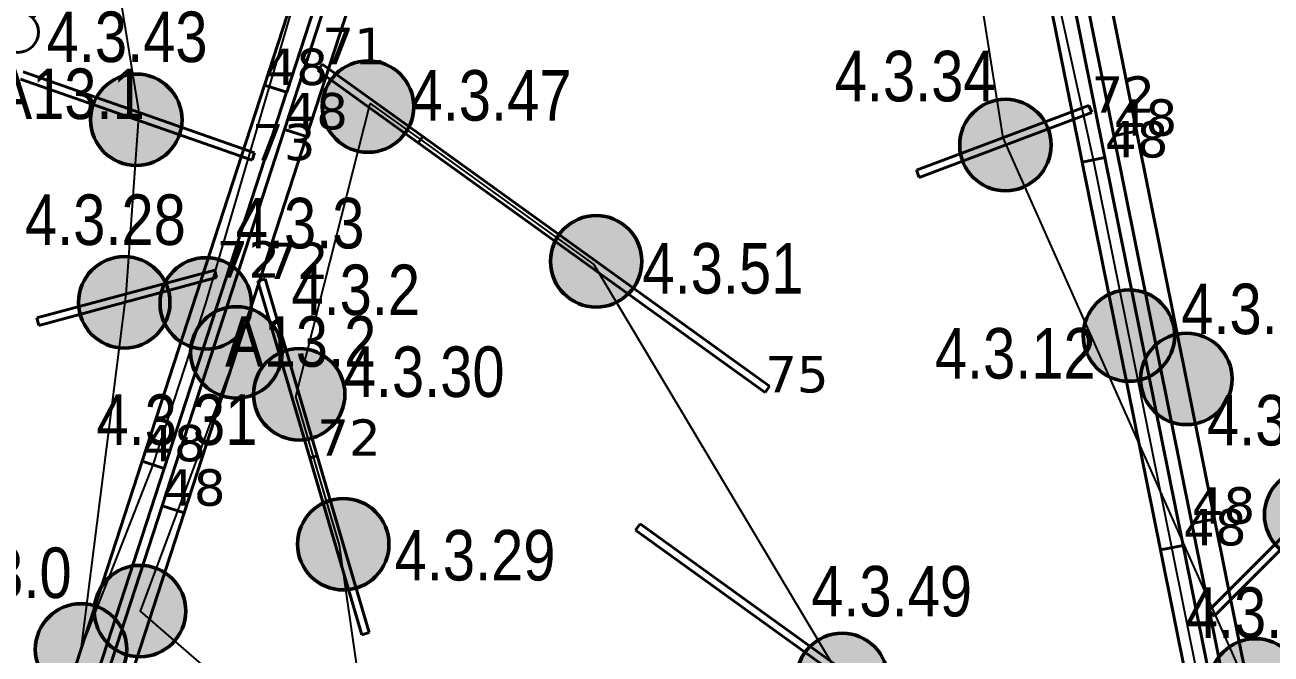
# Model space of a CAD drawing. Header units: millimetres. Extents: x -243740 to 150609, y -473655 to -165121.
# Drawn here: x -112734 to -106566, y -396236 to -393123 of the extents above; entities that cross this region are included whole.
import ezdxf
from ezdxf import colors
from ezdxf.entities.mleader import LeaderData, LeaderLine
from ezdxf.enums import TextEntityAlignment as Align
from ezdxf.math import Vec2, Vec3

# ---------------------------------------------------------------- set-up
doc = ezdxf.new("R2010")
doc.units = ezdxf.units.MM
doc.layers.add('_Гр.ЩД-1А.5.9.I2.7', color=6, linetype='Continuous')
doc.layers.add('_Гр.ЩД-1А.5.9.I2.8', color=6, linetype='Continuous')
for name, color, linetype, lineweight in [('_освещение_dali', 3, 'Continuous', 50), ('DLX_FL2_LUM 1', 5, 'Continuous', 40), ('DLX_FL2_LUM 18', 5, 'Continuous', 40), ('DLX_FL2_LUM 23', 5, 'Continuous', 40), ('DLX_FL2_LUM 24', 5, 'Continuous', 40), ('DLX_FL2_LUM 26', 5, 'Continuous', 40), ('DLX_FL2_LUM 27', 5, 'Continuous', 40), ('Освещение', 5, 'Continuous', 30), ('ЭТО быт', 5, 'Continuous', 40)]:
    doc.layers.add(name, color=color, linetype=linetype, lineweight=lineweight)
doc.styles.add('Arial Narrow_6', font='ARIALN.TTF', dxfattribs={"height": 193.245432})
doc.styles.add('ISOCPEUR', font='isocpeur.ttf')
doc.styles.get("Standard").update_dxf_attribs({"font": 'ARIALN.TTF'})
doc.styles.add('TableTextStyle', font='')
doc.styles.get('TableTextStyle').set_extended_font_data('VERDANA.TTF')
doc.linetypes.add('Truba', pattern='A,3e-05,[4,MSH_7,S=1,R=0,X=0,Y=0],-3.022072', length=3.022102)

# ---------------------------------------------------------------- blocks, each defined once
blk = doc.blocks.new('Vkl-02')
for p, q in [((0.5, 0.866), (2.5, 4.33)), ((2.5, 4.33), (3.366, 3.83))]:
    blk.add_line(p, q)
blk.add_circle((0, 0), 1)
blk = doc.blocks.new('A$Caabd1818')
at = {"layer": 'DLX_FL2_LUM 1'}
for points in [[(-112290.9, 3680.1, 0), (-111437, 4000.4, 0)], [(-111437, 4000.4, 0), (-112290.9, 3680.1, 0)], [(-111437, 4000.4, 0), (-112290.9, 3680.1, 0)], [(-112290.9, 3680.1, 0), (-111437, 4000.4, 0)], [(-111423.7, 3964.9, 0), (-112277.6, 3644.6, 0)], [(-112277.6, 3644.6, 0), (-111423.7, 3964.9, 0)], [(-112277.6, 3644.6, 0), (-111423.7, 3964.9, 0)], [(-111423.7, 3964.9, 0), (-112277.6, 3644.6, 0)], [(-111437, 4000.4, 0), (-111437, 4000.4, 0)], [(-111437, 4000.4, 0), (-111423.7, 3964.9, 0)], [(-111423.7, 3964.9, 0), (-111437, 4000.4, 0)], [(-111437, 4000.4, 0), (-111437, 4000.4, 0)], [(-111423.7, 3964.9, 0), (-111437, 4000.4, 0)], [(-111437, 4000.4, 0), (-111423.7, 3964.9, 0)], [(-111423.7, 3964.9, 0), (-111423.7, 3964.9, 0)], [(-111423.7, 3964.9, 0), (-111423.7, 3964.9, 0)], [(-112290.9, 3680.1, 0), (-112290.9, 3680.1, 0)], [(-112277.6, 3644.6, 0), (-112290.9, 3680.1, 0)], [(-112290.9, 3680.1, 0), (-112290.9, 3680.1, 0)], [(-112290.9, 3680.1, 0), (-112277.6, 3644.6, 0)], [(-112290.9, 3680.1, 0), (-112277.6, 3644.6, 0)], [(-112277.6, 3644.6, 0), (-112290.9, 3680.1, 0)], [(-112277.6, 3644.6, 0), (-112277.6, 3644.6, 0)], [(-112277.6, 3644.6, 0), (-112277.6, 3644.6, 0)], [(-116645.5, 2949.1, 0), (-115764.7, 3185.7, 0)], [(-115764.7, 3185.7, 0), (-116645.5, 2949.1, 0)], [(-115764.7, 3185.7, 0), (-116645.5, 2949.1, 0)], [(-116645.5, 2949.1, 0), (-115764.7, 3185.7, 0)], [(-115754.9, 3149, 0), (-116635.6, 2912.4, 0)], [(-116635.6, 2912.4, 0), (-115754.9, 3149, 0)], [(-116635.6, 2912.4, 0), (-115754.9, 3149, 0)], [(-115754.9, 3149, 0), (-116635.6, 2912.4, 0)], [(-115764.7, 3185.7, 0), (-115764.7, 3185.7, 0)], [(-115764.7, 3185.7, 0), (-115754.9, 3149, 0)], [(-115754.9, 3149, 0), (-115764.7, 3185.7, 0)], [(-115764.7, 3185.7, 0), (-115764.7, 3185.7, 0)], [(-115754.9, 3149, 0), (-115764.7, 3185.7, 0)], [(-115764.7, 3185.7, 0), (-115754.9, 3149, 0)], [(-115754.9, 3149, 0), (-115754.9, 3149, 0)], [(-115754.9, 3149, 0), (-115754.9, 3149, 0)], [(-115550.6, 3131.3, 0), (-115514.1, 3142.1, 0)], [(-115514.1, 3142.1, 0), (-115550.6, 3131.3, 0)], [(-115514.1, 3142.1, 0), (-115550.6, 3131.3, 0)], [(-115550.6, 3131.3, 0), (-115514.1, 3142.1, 0)], [(-115293.4, 2256.4, 0), (-115550.6, 3131.3, 0)], [(-115550.6, 3131.3, 0), (-115550.6, 3131.3, 0)], [(-115550.6, 3131.3, 0), (-115293.4, 2256.4, 0)], [(-115550.6, 3131.3, 0), (-115550.6, 3131.3, 0)], [(-115550.6, 3131.3, 0), (-115293.4, 2256.4, 0)], [(-115293.4, 2256.4, 0), (-115550.6, 3131.3, 0)], [(-115514.1, 3142.1, 0), (-115514.1, 3142.1, 0)], [(-115514.1, 3142.1, 0), (-115256.9, 2267.1, 0)], [(-115256.9, 2267.1, 0), (-115514.1, 3142.1, 0)], [(-115514.1, 3142.1, 0), (-115514.1, 3142.1, 0)], [(-115256.9, 2267.1, 0), (-115514.1, 3142.1, 0)], [(-115514.1, 3142.1, 0), (-115256.9, 2267.1, 0)], [(-116645.5, 2949.1, 0), (-116645.5, 2949.1, 0)], [(-116635.6, 2912.4, 0), (-116645.5, 2949.1, 0)], [(-116645.5, 2949.1, 0), (-116645.5, 2949.1, 0)], [(-116645.5, 2949.1, 0), (-116635.6, 2912.4, 0)], [(-116645.5, 2949.1, 0), (-116635.6, 2912.4, 0)], [(-116635.6, 2912.4, 0), (-116645.5, 2949.1, 0)], [(-116635.6, 2912.4, 0), (-116635.6, 2912.4, 0)], [(-116635.6, 2912.4, 0), (-116635.6, 2912.4, 0)], [(-115256.9, 2267.1, 0), (-115293.4, 2256.4, 0)], [(-115293.4, 2256.4, 0), (-115256.9, 2267.1, 0)], [(-115293.4, 2256.4, 0), (-115256.9, 2267.1, 0)], [(-115256.9, 2267.1, 0), (-115293.4, 2256.4, 0)], [(-115293.4, 2256.4, 0), (-115293.4, 2256.4, 0)], [(-115293.4, 2256.4, 0), (-115293.4, 2256.4, 0)], [(-115293.3, 2256.2, 0), (-115256.9, 2266.9, 0)], [(-115256.9, 2266.9, 0), (-115293.3, 2256.2, 0)], [(-115256.9, 2266.9, 0), (-115293.3, 2256.2, 0)], [(-115293.3, 2256.2, 0), (-115256.9, 2266.9, 0)], [(-115036.1, 1381.3, 0), (-115293.3, 2256.2, 0)], [(-115293.3, 2256.2, 0), (-115293.3, 2256.2, 0)], [(-115293.3, 2256.2, 0), (-115036.1, 1381.3, 0)], [(-115293.3, 2256.2, 0), (-115293.3, 2256.2, 0)], [(-115293.3, 2256.2, 0), (-115036.1, 1381.3, 0)], [(-115036.1, 1381.3, 0), (-115293.3, 2256.2, 0)], [(-115256.9, 2267.1, 0), (-115256.9, 2267.1, 0)], [(-115256.9, 2267.1, 0), (-115256.9, 2267.1, 0)], [(-115256.9, 2266.9, 0), (-115256.9, 2266.9, 0)], [(-115256.9, 2266.9, 0), (-114999.7, 1392, 0)], [(-114999.7, 1392, 0), (-115256.9, 2266.9, 0)], [(-115256.9, 2266.9, 0), (-115256.9, 2266.9, 0)], [(-114999.7, 1392, 0), (-115256.9, 2266.9, 0)], [(-115256.9, 2266.9, 0), (-114999.7, 1392, 0)], [(-114999.7, 1392, 0), (-115036.1, 1381.3, 0)], [(-115036.1, 1381.3, 0), (-114999.7, 1392, 0)], [(-115036.1, 1381.3, 0), (-114999.7, 1392, 0)], [(-114999.7, 1392, 0), (-115036.1, 1381.3, 0)], [(-115036.1, 1381.3, 0), (-115036.1, 1381.3, 0)], [(-115036.1, 1381.3, 0), (-115036.1, 1381.3, 0)], [(-114999.7, 1392, 0), (-114999.7, 1392, 0)], [(-114999.7, 1392, 0), (-114999.7, 1392, 0)]]:
    blk.add_polyline3d(points, dxfattribs=at)
at = {"layer": 'DLX_FL2_LUM 18'}
for points in [[(-114911.9, 5963.7, 0), (-115517.7, 4101.7, 0)], [(-115517.7, 4101.7, 0), (-114911.9, 5963.7, 0)], [(-114911.9, 5963.7, 0), (-115517.7, 4101.7, 0)], [(-115517.7, 4101.7, 0), (-114911.9, 5963.7, 0)], [(-115408.3, 4066.2, 0), (-114802.6, 5928.1, 0)], [(-114802.6, 5928.1, 0), (-115408.3, 4066.2, 0)], [(-114802.6, 5928.1, 0), (-115408.3, 4066.2, 0)], [(-115408.3, 4066.2, 0), (-114802.6, 5928.1, 0)], [(-115419.2, 3882, 0), (-114813.5, 5743.9, 0)], [(-114813.5, 5743.9, 0), (-115419.2, 3882, 0)], [(-114813.5, 5743.9, 0), (-115419.2, 3882, 0)], [(-115419.2, 3882, 0), (-114813.5, 5743.9, 0)], [(-111700.5, 5770.2, 0), (-111314.3, 3850.7, 0)], [(-111314.3, 3850.7, 0), (-111700.5, 5770.2, 0)], [(-111314.3, 3850.7, 0), (-111700.5, 5770.2, 0)], [(-111700.5, 5770.2, 0), (-111314.3, 3850.7, 0)], [(-111201.5, 3873.4, 0), (-111587.7, 5792.9, 0)], [(-111587.7, 5792.9, 0), (-111201.5, 3873.4, 0)], [(-111201.5, 3873.4, 0), (-111587.7, 5792.9, 0)], [(-111587.7, 5792.9, 0), (-111201.5, 3873.4, 0)], [(-114704.1, 5708.3, 0), (-115309.9, 3846.4, 0)], [(-115309.9, 3846.4, 0), (-114704.1, 5708.3, 0)], [(-114704.1, 5708.3, 0), (-115309.9, 3846.4, 0)], [(-115309.9, 3846.4, 0), (-114704.1, 5708.3, 0)], [(-111470.7, 3720.3, 0), (-111857.6, 5639.7, 0)], [(-111857.6, 5639.7, 0), (-111470.7, 3720.3, 0)], [(-111470.7, 3720.3, 0), (-111857.6, 5639.7, 0)], [(-111857.6, 5639.7, 0), (-111470.7, 3720.3, 0)], [(-111744.9, 5662.5, 0), (-111357.9, 3743.1, 0)], [(-111357.9, 3743.1, 0), (-111744.9, 5662.5, 0)], [(-111357.9, 3743.1, 0), (-111744.9, 5662.5, 0)], [(-111744.9, 5662.5, 0), (-111357.9, 3743.1, 0)], [(-115517.7, 4101.7, 0), (-116123.5, 2239.8, 0)], [(-116123.5, 2239.8, 0), (-115517.7, 4101.7, 0)], [(-115517.7, 4101.7, 0), (-116123.5, 2239.8, 0)], [(-116123.5, 2239.8, 0), (-115517.7, 4101.7, 0)], [(-115408.4, 4066.2, 0), (-115517.7, 4101.7, 0)], [(-115517.7, 4101.7, 0), (-115408.4, 4066.2, 0)], [(-115517.7, 4101.7, 0), (-115517.7, 4101.7, 0)], [(-115517.7, 4101.7, 0), (-115408.4, 4066.2, 0)], [(-115408.4, 4066.2, 0), (-115517.7, 4101.7, 0)], [(-115517.7, 4101.7, 0), (-115517.7, 4101.7, 0)], [(-115517.7, 4101.7, 0), (-115408.3, 4066.2, 0)], [(-115517.7, 4101.7, 0), (-115517.7, 4101.7, 0)], [(-115517.7, 4101.7, 0), (-115408.3, 4066.2, 0)], [(-115408.3, 4066.2, 0), (-115517.7, 4101.7, 0)], [(-115408.3, 4066.2, 0), (-115517.7, 4101.7, 0)], [(-115517.7, 4101.7, 0), (-115517.7, 4101.7, 0)], [(-116014.1, 2204.2, 0), (-115408.4, 4066.2, 0)], [(-115408.4, 4066.2, 0), (-116014.1, 2204.2, 0)], [(-115408.4, 4066.2, 0), (-116014.1, 2204.2, 0)], [(-116014.1, 2204.2, 0), (-115408.4, 4066.2, 0)], [(-115408.4, 4066.2, 0), (-115408.4, 4066.2, 0)], [(-115408.4, 4066.2, 0), (-115408.4, 4066.2, 0)], [(-115408.3, 4066.2, 0), (-115408.3, 4066.2, 0)], [(-115408.3, 4066.2, 0), (-115408.3, 4066.2, 0)], [(-116025, 2020, 0), (-115419.2, 3882, 0)], [(-115419.2, 3882, 0), (-116025, 2020, 0)], [(-115419.2, 3882, 0), (-116025, 2020, 0)], [(-116025, 2020, 0), (-115419.2, 3882, 0)], [(-115309.9, 3846.4, 0), (-115915.6, 1984.4, 0)], [(-115915.6, 1984.4, 0), (-115309.9, 3846.4, 0)], [(-115309.9, 3846.4, 0), (-115915.6, 1984.4, 0)], [(-115915.6, 1984.4, 0), (-115309.9, 3846.4, 0)], [(-115419.2, 3882, 0), (-115309.9, 3846.4, 0)], [(-115309.9, 3846.4, 0), (-115419.2, 3882, 0)], [(-115309.9, 3846.4, 0), (-115419.2, 3882, 0)], [(-115419.2, 3882, 0), (-115419.2, 3882, 0)], [(-115419.2, 3882, 0), (-115309.9, 3846.4, 0)], [(-115419.2, 3882, 0), (-115419.2, 3882, 0)], [(-115309.9, 3846.4, 0), (-115419.2, 3882, 0)], [(-115309.9, 3846.4, 0), (-115419.2, 3882, 0)], [(-115419.2, 3882, 0), (-115419.2, 3882, 0)], [(-115419.2, 3882, 0), (-115309.9, 3846.4, 0)], [(-115419.2, 3882, 0), (-115309.9, 3846.4, 0)], [(-115419.2, 3882, 0), (-115419.2, 3882, 0)], [(-115309.9, 3846.4, 0), (-115309.9, 3846.4, 0)], [(-115309.9, 3846.4, 0), (-115309.9, 3846.4, 0)], [(-115309.9, 3846.4, 0), (-115309.9, 3846.4, 0)], [(-115309.9, 3846.4, 0), (-115309.9, 3846.4, 0)], [(-111314.3, 3850.7, 0), (-111201.5, 3873.4, 0)], [(-111201.5, 3873.4, 0), (-111314.3, 3850.7, 0)], [(-111201.5, 3873.4, 0), (-111314.3, 3850.7, 0)], [(-111314.3, 3850.7, 0), (-111201.5, 3873.4, 0)], [(-111201.5, 3873.3, 0), (-111314.3, 3850.7, 0)], [(-111201.5, 3873.3, 0), (-111314.3, 3850.7, 0)], [(-111314.3, 3850.7, 0), (-111201.5, 3873.3, 0)], [(-111314.3, 3850.7, 0), (-111201.5, 3873.3, 0)], [(-111314.3, 3850.7, 0), (-111314.3, 3850.7, 0)], [(-111314.3, 3850.7, 0), (-111314.3, 3850.7, 0)], [(-111314.3, 3850.7, 0), (-110928.1, 1931.1, 0)], [(-111314.3, 3850.7, 0), (-111314.3, 3850.7, 0)], [(-110928.1, 1931.1, 0), (-111314.3, 3850.7, 0)], [(-110928.1, 1931.1, 0), (-111314.3, 3850.7, 0)], [(-111314.3, 3850.7, 0), (-111314.3, 3850.7, 0)], [(-111314.3, 3850.7, 0), (-110928.1, 1931.1, 0)], [(-111201.5, 3873.4, 0), (-111201.5, 3873.4, 0)], [(-111201.5, 3873.4, 0), (-111201.5, 3873.4, 0)], [(-110815.3, 1953.8, 0), (-111201.5, 3873.3, 0)], [(-111201.5, 3873.3, 0), (-111201.5, 3873.3, 0)], [(-111201.5, 3873.3, 0), (-110815.3, 1953.8, 0)], [(-110815.3, 1953.8, 0), (-111201.5, 3873.3, 0)], [(-111201.5, 3873.3, 0), (-111201.5, 3873.3, 0)], [(-111201.5, 3873.3, 0), (-110815.3, 1953.8, 0)], [(-111357.9, 3743.1, 0), (-111470.7, 3720.3, 0)], [(-111470.7, 3720.3, 0), (-111357.9, 3743.1, 0)], [(-111470.7, 3720.3, 0), (-111357.9, 3743.1, 0)], [(-111357.9, 3743.1, 0), (-111470.7, 3720.3, 0)], [(-111470.7, 3720.3, 0), (-111357.9, 3743, 0)], [(-111470.7, 3720.3, 0), (-111357.9, 3743, 0)], [(-111357.9, 3743, 0), (-111470.7, 3720.3, 0)], [(-111357.9, 3743, 0), (-111470.7, 3720.3, 0)], [(-111470.7, 3720.3, 0), (-111470.7, 3720.3, 0)], [(-111470.7, 3720.3, 0), (-111470.7, 3720.3, 0)], [(-111083.8, 1800.9, 0), (-111470.7, 3720.3, 0)], [(-111470.7, 3720.3, 0), (-111470.7, 3720.3, 0)], [(-111470.7, 3720.3, 0), (-111083.8, 1800.9, 0)], [(-111083.8, 1800.9, 0), (-111470.7, 3720.3, 0)], [(-111470.7, 3720.3, 0), (-111470.7, 3720.3, 0)], [(-111470.7, 3720.3, 0), (-111083.8, 1800.9, 0)], [(-111357.9, 3743.1, 0), (-111357.9, 3743.1, 0)], [(-111357.9, 3743.1, 0), (-111357.9, 3743.1, 0)], [(-111357.9, 3743, 0), (-110971, 1823.7, 0)], [(-111357.9, 3743, 0), (-111357.9, 3743, 0)], [(-110971, 1823.7, 0), (-111357.9, 3743, 0)], [(-110971, 1823.7, 0), (-111357.9, 3743, 0)], [(-111357.9, 3743, 0), (-111357.9, 3743, 0)], [(-111357.9, 3743, 0), (-110971, 1823.7, 0)], [(-116123.5, 2239.8, 0), (-116729.2, 377.9, 0)], [(-116729.2, 377.9, 0), (-116123.5, 2239.8, 0)], [(-116123.5, 2239.8, 0), (-116729.2, 377.9, 0)], [(-116729.2, 377.9, 0), (-116123.5, 2239.8, 0)], [(-116014.1, 2204.2, 0), (-116123.5, 2239.8, 0)], [(-116123.5, 2239.8, 0), (-116014.1, 2204.2, 0)], [(-116123.5, 2239.8, 0), (-116123.5, 2239.8, 0)], [(-116123.5, 2239.8, 0), (-116014.1, 2204.2, 0)], [(-116014.1, 2204.2, 0), (-116123.5, 2239.8, 0)], [(-116123.5, 2239.8, 0), (-116123.5, 2239.8, 0)], [(-116123.5, 2239.8, 0), (-116014.1, 2204.2, 0)], [(-116123.5, 2239.8, 0), (-116123.5, 2239.8, 0)], [(-116123.5, 2239.8, 0), (-116014.1, 2204.2, 0)], [(-116014.1, 2204.2, 0), (-116123.5, 2239.8, 0)], [(-116014.1, 2204.2, 0), (-116123.5, 2239.8, 0)], [(-116123.5, 2239.8, 0), (-116123.5, 2239.8, 0)], [(-116619.9, 342.3, 0), (-116014.1, 2204.2, 0)], [(-116014.1, 2204.2, 0), (-116619.9, 342.3, 0)], [(-116014.1, 2204.2, 0), (-116619.9, 342.3, 0)], [(-116619.9, 342.3, 0), (-116014.1, 2204.2, 0)], [(-116014.1, 2204.2, 0), (-116014.1, 2204.2, 0)], [(-116014.1, 2204.2, 0), (-116014.1, 2204.2, 0)], [(-116014.1, 2204.2, 0), (-116014.1, 2204.2, 0)], [(-116014.1, 2204.2, 0), (-116014.1, 2204.2, 0)], [(-116630.7, 158.1, 0), (-116025, 2020, 0)], [(-116025, 2020, 0), (-116630.7, 158.1, 0)], [(-116025, 2020, 0), (-116630.7, 158.1, 0)], [(-116630.7, 158.1, 0), (-116025, 2020, 0)], [(-115915.6, 1984.4, 0), (-116521.4, 122.5, 0)], [(-116521.4, 122.5, 0), (-115915.6, 1984.4, 0)], [(-115915.6, 1984.4, 0), (-116521.4, 122.5, 0)], [(-116521.4, 122.5, 0), (-115915.6, 1984.4, 0)], [(-116025, 2020, 0), (-115915.6, 1984.4, 0)], [(-115915.6, 1984.4, 0), (-116025, 2020, 0)], [(-115915.6, 1984.4, 0), (-116025, 2020, 0)], [(-116025, 2020, 0), (-116025, 2020, 0)], [(-116025, 2020, 0), (-115915.6, 1984.4, 0)], [(-116025, 2020, 0), (-116025, 2020, 0)], [(-115915.6, 1984.4, 0), (-116025, 2020, 0)], [(-115915.6, 1984.4, 0), (-116025, 2020, 0)], [(-116025, 2020, 0), (-116025, 2020, 0)], [(-116025, 2020, 0), (-115915.6, 1984.4, 0)], [(-116025, 2020, 0), (-115915.6, 1984.4, 0)], [(-116025, 2020, 0), (-116025, 2020, 0)], [(-115915.6, 1984.4, 0), (-115915.6, 1984.4, 0)], [(-115915.6, 1984.4, 0), (-115915.6, 1984.4, 0)], [(-115915.6, 1984.4, 0), (-115915.6, 1984.4, 0)], [(-115915.6, 1984.4, 0), (-115915.6, 1984.4, 0)], [(-110815.3, 1953.9, 0), (-110928.1, 1931.2, 0)], [(-110815.3, 1953.9, 0), (-110928.1, 1931.2, 0)], [(-110928.1, 1931.2, 0), (-110815.3, 1953.9, 0)], [(-110928.1, 1931.2, 0), (-110815.3, 1953.9, 0)], [(-110928.1, 1931.1, 0), (-110815.3, 1953.8, 0)], [(-110815.3, 1953.8, 0), (-110928.1, 1931.1, 0)], [(-110815.3, 1953.8, 0), (-110928.1, 1931.1, 0)], [(-110928.1, 1931.1, 0), (-110815.3, 1953.8, 0)], [(-110928.1, 1931.2, 0), (-110541.9, 11.7, 0)], [(-110928.1, 1931.2, 0), (-110928.1, 1931.2, 0)], [(-110541.9, 11.7, 0), (-110928.1, 1931.2, 0)], [(-110541.9, 11.7, 0), (-110928.1, 1931.2, 0)], [(-110928.1, 1931.2, 0), (-110928.1, 1931.2, 0)], [(-110928.1, 1931.2, 0), (-110541.9, 11.7, 0)], [(-110928.1, 1931.1, 0), (-110928.1, 1931.1, 0)], [(-110928.1, 1931.1, 0), (-110928.1, 1931.1, 0)], [(-110429.1, 34.4, 0), (-110815.3, 1953.9, 0)], [(-110815.3, 1953.9, 0), (-110815.3, 1953.9, 0)], [(-110815.3, 1953.9, 0), (-110429.1, 34.4, 0)], [(-110429.1, 34.4, 0), (-110815.3, 1953.9, 0)], [(-110815.3, 1953.9, 0), (-110815.3, 1953.9, 0)], [(-110815.3, 1953.9, 0), (-110429.1, 34.4, 0)], [(-110815.3, 1953.8, 0), (-110815.3, 1953.8, 0)], [(-110815.3, 1953.8, 0), (-110815.3, 1953.8, 0)], [(-110971, 1823.7, 0), (-111083.8, 1800.9, 0)], [(-111083.8, 1800.9, 0), (-110971, 1823.7, 0)], [(-111083.8, 1800.9, 0), (-110971, 1823.7, 0)], [(-110971, 1823.7, 0), (-111083.8, 1800.9, 0)], [(-111083.8, 1800.9, 0), (-110971, 1823.6, 0)], [(-111083.8, 1800.9, 0), (-110971, 1823.6, 0)], [(-110971, 1823.6, 0), (-111083.8, 1800.9, 0)], [(-110971, 1823.6, 0), (-111083.8, 1800.9, 0)], [(-111083.8, 1800.9, 0), (-111083.8, 1800.9, 0)], [(-111083.8, 1800.9, 0), (-111083.8, 1800.9, 0)], [(-110696.8, -118.5, 0), (-111083.8, 1800.9, 0)], [(-111083.8, 1800.9, 0), (-111083.8, 1800.9, 0)], [(-111083.8, 1800.9, 0), (-110696.8, -118.5, 0)], [(-110696.8, -118.5, 0), (-111083.8, 1800.9, 0)], [(-111083.8, 1800.9, 0), (-111083.8, 1800.9, 0)], [(-111083.8, 1800.9, 0), (-110696.8, -118.5, 0)], [(-110971, 1823.7, 0), (-110971, 1823.7, 0)], [(-110971, 1823.7, 0), (-110971, 1823.7, 0)], [(-110971, 1823.6, 0), (-110584.1, -95.8, 0)], [(-110971, 1823.6, 0), (-110971, 1823.6, 0)], [(-110584.1, -95.8, 0), (-110971, 1823.6, 0)], [(-110584.1, -95.8, 0), (-110971, 1823.6, 0)], [(-110971, 1823.6, 0), (-110971, 1823.6, 0)], [(-110971, 1823.6, 0), (-110584.1, -95.8, 0)]]:
    blk.add_polyline3d(points, dxfattribs=at)
at = {"layer": 'DLX_FL2_LUM 23'}
for points in [[(-113681.2, 1899.2, 0), (-113658.9, 1930.1, 0)], [(-113658.9, 1930.1, 0), (-113681.2, 1899.2, 0)], [(-113658.9, 1930.1, 0), (-113681.2, 1899.2, 0)], [(-113681.2, 1899.2, 0), (-113658.9, 1930.1, 0)], [(-113658.9, 1930.1, 0), (-111700.7, 518.5, 0)], [(-111700.7, 518.5, 0), (-113658.9, 1930.1, 0)], [(-113658.9, 1930.1, 0), (-113658.9, 1930.1, 0)], [(-113658.9, 1930.1, 0), (-113658.9, 1930.1, 0)], [(-111700.7, 518.5, 0), (-113658.9, 1930.1, 0)], [(-113658.9, 1930.1, 0), (-111700.7, 518.5, 0)], [(-111722.9, 487.7, 0), (-113681.2, 1899.2, 0)], [(-113681.2, 1899.2, 0), (-113681.2, 1899.2, 0)], [(-113681.2, 1899.2, 0), (-111722.9, 487.7, 0)], [(-113681.2, 1899.2, 0), (-113681.2, 1899.2, 0)], [(-113681.2, 1899.2, 0), (-111722.9, 487.7, 0)], [(-111722.9, 487.7, 0), (-113681.2, 1899.2, 0)]]:
    blk.add_polyline3d(points, dxfattribs=at)
at = {"layer": 'DLX_FL2_LUM 24'}
for points in [[(-114757.3, 3816.3, 0), (-114735.1, 3847.2, 0)], [(-114735.1, 3847.2, 0), (-114757.3, 3816.3, 0)], [(-114735.1, 3847.2, 0), (-114757.3, 3816.3, 0)], [(-114757.3, 3816.3, 0), (-114735.1, 3847.2, 0)], [(-114735.1, 3847.2, 0), (-113017.6, 2611.2, 0)], [(-113017.6, 2611.2, 0), (-114735.1, 3847.2, 0)], [(-114735.1, 3847.2, 0), (-114735.1, 3847.2, 0)], [(-114735.1, 3847.2, 0), (-114735.1, 3847.2, 0)], [(-113017.6, 2611.2, 0), (-114735.1, 3847.2, 0)], [(-114735.1, 3847.2, 0), (-113017.6, 2611.2, 0)], [(-113039.8, 2580.3, 0), (-114757.3, 3816.3, 0)], [(-114757.3, 3816.3, 0), (-114757.3, 3816.3, 0)], [(-114757.3, 3816.3, 0), (-113039.8, 2580.3, 0)], [(-114757.3, 3816.3, 0), (-114757.3, 3816.3, 0)], [(-114757.3, 3816.3, 0), (-113039.8, 2580.3, 0)], [(-113039.8, 2580.3, 0), (-114757.3, 3816.3, 0)], [(-113017.6, 2611.2, 0), (-113039.8, 2580.3, 0)], [(-113039.8, 2580.3, 0), (-113017.6, 2611.2, 0)], [(-113039.8, 2580.3, 0), (-113017.6, 2611.2, 0)], [(-113017.6, 2611.2, 0), (-113039.8, 2580.3, 0)], [(-113017.6, 2611.2, 0), (-113017.6, 2611.2, 0)], [(-113017.6, 2611.2, 0), (-113017.6, 2611.2, 0)], [(-113039.8, 2580.3, 0), (-113039.8, 2580.3, 0)], [(-113039.8, 2580.3, 0), (-113039.8, 2580.3, 0)]]:
    blk.add_polyline3d(points, dxfattribs=at)
at = {"layer": 'DLX_FL2_LUM 26'}
for points in [[(-116712.9, 4166.3, 0), (-115567, 3765.3, 0)], [(-115567, 3765.3, 0), (-116712.9, 4166.3, 0)], [(-115567, 3765.3, 0), (-116712.9, 4166.3, 0)], [(-116712.9, 4166.3, 0), (-115567, 3765.3, 0)], [(-115579.6, 3729.5, 0), (-116725.4, 4130.4, 0)], [(-116725.4, 4130.4, 0), (-115579.6, 3729.5, 0)], [(-116725.4, 4130.4, 0), (-115579.6, 3729.5, 0)], [(-115579.6, 3729.5, 0), (-116725.4, 4130.4, 0)], [(-115567, 3765.3, 0), (-115579.6, 3729.5, 0)], [(-115579.6, 3729.5, 0), (-115567, 3765.3, 0)], [(-115579.6, 3729.5, 0), (-115567, 3765.3, 0)], [(-115567, 3765.3, 0), (-115579.6, 3729.5, 0)], [(-115567, 3765.3, 0), (-115567, 3765.3, 0)], [(-115567, 3765.3, 0), (-115567, 3765.3, 0)], [(-115579.6, 3729.5, 0), (-115579.6, 3729.5, 0)], [(-115579.6, 3729.5, 0), (-115579.6, 3729.5, 0)], [(-110843.9, 1500.8, 0), (-109984.8, 2358.6, 0)], [(-109984.8, 2358.6, 0), (-110843.9, 1500.8, 0)], [(-109984.8, 2358.6, 0), (-110843.9, 1500.8, 0)], [(-110843.9, 1500.8, 0), (-109984.8, 2358.6, 0)], [(-109958, 2331.7, 0), (-110817.1, 1473.9, 0)], [(-110817.1, 1473.9, 0), (-109958, 2331.7, 0)], [(-110817.1, 1473.9, 0), (-109958, 2331.7, 0)], [(-109958, 2331.7, 0), (-110817.1, 1473.9, 0)], [(-110843.9, 1500.8, 0), (-110843.9, 1500.8, 0)], [(-110817.1, 1473.9, 0), (-110843.9, 1500.8, 0)], [(-110843.9, 1500.8, 0), (-110843.9, 1500.8, 0)], [(-110843.9, 1500.8, 0), (-110817.1, 1473.9, 0)], [(-110843.9, 1500.8, 0), (-110817.1, 1473.9, 0)], [(-110817.1, 1473.9, 0), (-110843.9, 1500.8, 0)], [(-110817.1, 1473.9, 0), (-110817.1, 1473.9, 0)], [(-110817.1, 1473.9, 0), (-110817.1, 1473.9, 0)]]:
    blk.add_polyline3d(points, dxfattribs=at)
at = {"layer": 'DLX_FL2_LUM 27'}
for points in [[(-115254, 4173.8, 0), (-115231.8, 4204.7, 0)], [(-115231.8, 4204.7, 0), (-115254, 4173.8, 0)], [(-115231.8, 4204.7, 0), (-115254, 4173.8, 0)], [(-115254, 4173.8, 0), (-115231.8, 4204.7, 0)], [(-115231.8, 4204.7, 0), (-115231.8, 4204.7, 0)], [(-115231.8, 4204.7, 0), (-114735.1, 3847.2, 0)], [(-114735.1, 3847.2, 0), (-115231.8, 4204.7, 0)], [(-115231.8, 4204.7, 0), (-115231.8, 4204.7, 0)], [(-114735.1, 3847.2, 0), (-115231.8, 4204.7, 0)], [(-115231.8, 4204.7, 0), (-114735.1, 3847.2, 0)], [(-114757.3, 3816.3, 0), (-115254, 4173.8, 0)], [(-115254, 4173.8, 0), (-115254, 4173.8, 0)], [(-115254, 4173.8, 0), (-114757.3, 3816.3, 0)], [(-115254, 4173.8, 0), (-115254, 4173.8, 0)], [(-115254, 4173.8, 0), (-114757.3, 3816.3, 0)], [(-114757.3, 3816.3, 0), (-115254, 4173.8, 0)], [(-114735.1, 3847.2, 0), (-114757.3, 3816.3, 0)], [(-114757.3, 3816.3, 0), (-114735.1, 3847.2, 0)], [(-114757.3, 3816.3, 0), (-114735.1, 3847.2, 0)], [(-114735.1, 3847.2, 0), (-114757.3, 3816.3, 0)], [(-114735.1, 3847.2, 0), (-114735.1, 3847.2, 0)], [(-114735.1, 3847.2, 0), (-114735.1, 3847.2, 0)], [(-114757.3, 3816.3, 0), (-114757.3, 3816.3, 0)], [(-114757.3, 3816.3, 0), (-114757.3, 3816.3, 0)]]:
    blk.add_polyline3d(points, dxfattribs=at)
at = {"layer": 'ЭТО быт', "xscale": -100, "yscale": 99.99999999999999, "zscale": 10, "rotation": 284.5846962841915}
blk.add_blockref('Vkl-02', (-116737, 4363.3), dxfattribs=at)
at = {"layer": 'Освещение', "lineweight": 40, "style": 'Arial Narrow_6'}
for s, p in [('А13.1', (-116859, 3933.3)), ('А13.2', (-115713.1, 2707.6))]:
    blk.add_text(s, height=250, dxfattribs=at).set_placement(p)
blk = doc.blocks.new('A$Cab2378fa')
at = {"lineweight": 25, "true_color": 0xfff5f5}
h = blk.add_hatch(color=7, dxfattribs=at)
h.dxf.hatch_style = 1
h.paths.add_polyline_path([(0, 0), (-141.6, -170.3, 0.174923), (3, -222.4, 0.197808), (162.3, -156.8)])
h.paths.add_polyline_path([(-163.2, 157.6), (0, 0), (147.8, 177.8, 0.175398), (3, 230.2, 0.209014)])
at = {"lineweight": 25}
h = blk.add_hatch(color=0, dxfattribs=at)
h.paths.add_polyline_path([(162.3, -156.8, 0.442338), (147.8, 177.8), (0, 0)])
h.paths.add_polyline_path([(-141.6, -170.3), (0, 0), (-163.2, 157.6, 0.430096)])
blk.add_circle((3, 3.9), 226.3)
blk = doc.blocks.new('_Dot')
at = {"color": 0, "linetype": 'ByBlock', "lineweight": -2}
blk.add_line((-0.5, 0), (-1, 0), dxfattribs=at)
at = {"color": 0, "linetype": 'ByBlock', "const_width": 0.5}
blk.add_lwpolyline([(-0.25, 0, 1), (0.25, 0, 1)], format="xyb", close=True, dxfattribs=at)

msp = doc.modelspace()

# ---------------------------------------------------------------- linework, layer by layer
at = {"layer": '_Гр.ЩД-1А.5.9.I2.7', "ltscale": 100}
for points in [[(-149951.6, -383982.7), (-111227.9, -383982.7), (-111204.5, -388169.5), (-111346.5, -389390.7), (-111346.5, -389390.7), (-111567.5, -390501.2), (-111267.7, -391408.2), (-112201.7, -391524.2), (-112364.5, -392353.9), (-112170.3, -393556), (-112235.4, -394454.4), (-112456.7, -396213), (-112099.1, -395299.8), (-111839.2, -394500.9), (-111284.8, -392611.1), (-110281.8, -389714), (-109676.1, -387852), (-109577.6, -388071.8), (-110183.4, -389933.8), (-111084.1, -392888.3), (-111687.7, -394743.5), (-112164.5, -396023.3), (-110981.9, -397050.4)], [(-109029.8, -388328.7), (-109656.4, -389144.9), (-109811.9, -390043.5), (-109967.6, -390942.2), (-109552, -392489.1), (-108613.3, -392236.9), (-108141.2, -392118.7), (-107894.3, -393681.5), (-106674.1, -396420.6), (-106982.3, -394888.9), (-107438.8, -392619.8), (-107758.9, -391028.6), (-108137.6, -389146.6), (-107599.2, -388096.1)], [(-106670.8, -397628.9), (-107057.6, -395709.5), (-107444.7, -393790.1), (-108100.4, -390827.9), (-108387.7, -389112.1), (-109029.8, -388328.7)], [(-110981.9, -397050.4), (-111176.7, -395697.7), (-111305.3, -395260.2), (-111392.8, -394962.3), (-111024.9, -393511.3), (-110776.6, -393690.1), (-109917.8, -394308.1), (-108721.2, -396312.9)]]:
    msp.add_lwpolyline(points, dxfattribs=at)

# ---------------------------------------------------------------- block references
at = {"layer": '_освещение_dali', "color": 5, "ltscale": 100}
for p in [(-111039, -393530.6), (-112185.8, -393595.8), (-107883.9, -393721), (-109909.6, -394296.5), (-112245.5, -394499.5), (-111842.2, -394504.8), (-107272.3, -394663.7), (-111690.6, -394747.4), (-106988.2, -394878.2), (-111379.6, -394954.5), (-106375.7, -395550.9), (-111161.5, -395696.2), (-112167.5, -396027.2), (-112459.6, -396216.9), (-108692.2, -396363.3), (-106646, -396390.2)]:
    msp.add_blockref('A$Cab2378fa', p, dxfattribs=at)
at = {"layer": 'Defpoints', "linetype": 'Truba', "ltscale": 100}
msp.add_blockref('A$Caabd1818', (3969.7, -397521.8), dxfattribs=at)

# ---------------------------------------------------------------- texts
at = {"layer": '_Гр.ЩД-1А.5.9.I2.7', "ltscale": 100}
for s, p in [('4.3.43', (-112228.5, -393381.6)), ('4.3.34', (-108327.9, -393575.9)), ('4.3.47', (-110427.4, -393671.4)), ('4.3.28', (-112335.9, -394286.6)), ('4.3.3', (-111372.1, -394303.6)), ('4.3.51', (-109279.4, -394527.3)), ('4.3.2', (-111096.7, -394633.6)), ('4.3.13', (-106612.5, -394728)), ('4.3.12', (-107832.2, -394947.9)), ('4.3.30', (-110758.2, -395038.9)), ('4.3.31', (-111981.9, -395276.1)), ('4.3.41', (-106485.1, -395278.8)), ('4.3.29', (-110506.3, -395946.9)), ('4.3.0', (-112821.4, -396033.9)), ('4.3.49', (-108444.3, -396124.9)), ('4.3.15', (-106590.2, -396231.1))]:
    msp.add_text(s, height=250, dxfattribs=at).set_placement(p, align=Align.BOTTOM_CENTER)
at = {"layer": '_освещение_dali', "color": 133, "true_color": 0x5bd6ca, "style": 'TableTextStyle'}
for s, p in [('71', (-111262.2, -393317)), ('48', (-111548, -393420)), ('72', (-107454, -393556.9)), ('48', (-111449.5, -393639.8)), ('48', (-107344.6, -393671)), ('73', (-111609.9, -393792.2)), ('48', (-107388.3, -393778.7)), ('72', (-111785.2, -394372.7)), ('72', (-111544.5, -394379.7)), ('75', (-109070.2, -394941.4)), ('72', (-111287.2, -395254.8)), ('48', (-112153.8, -395281.9)), ('48', (-112055.3, -395501.8)), ('48', (-106958.4, -395590.6)), ('48', (-107001.3, -395698.1))]:
    msp.add_text(s, height=180, dxfattribs=at).set_placement(p)

# ---------------------------------------------------------------- leaders
at = {"layer": '_Гр.ЩД-1А.5.9.I2.8', "ltscale": 100}
ml = msp.add_multileader_mtext('Standard', dxfattribs=at)
ml.set_content('Гр.ЩД-1А.5.9.I2.8', color=256, style='ISOCPEUR')
ml.set_leader_properties()
ml.set_arrow_properties(name='DOT')
ml.build(insert=Vec2(0, 0))
ml.multileader.update_dxf_attribs({"has_dogleg": 0, "text_left_attachment_type": 6, "text_right_attachment_type": 6, "arrow_head_size": 100})
ctx = ml.context
ctx.base_point, ctx.char_height, ctx.arrow_head_size, ctx.landing_gap_size, ctx.plane_origin = Vec3(-108975.9, -398553.7), 250, 100, 200, Vec3(-26467.4, -273455.6)
ctx.left_attachment, ctx.right_attachment = 6, 6
notes = []
notes.append((ctx, [(1, (1, 1, 0), (-106092.9, -398553.7), (-1, 0), 8, [(1, [(-105260.5, -395523.2)], 0, [])])]))
ctx.mtext.insert, ctx.mtext.width, ctx.mtext.flow_direction = Vec3(-108775.9, -398228.7), 2425, 5
for ctx, leaders in notes:
    for number, flags, end, landing, length, lines in leaders:
        leader = LeaderData()
        leader.index, (leader.has_last_leader_line, leader.has_dogleg_vector, leader.attachment_direction) = number, flags
        leader.last_leader_point, leader.dogleg_vector, leader.dogleg_length = Vec3(end), Vec3(landing), length
        for number, points, colour, breaks in lines:
            line = LeaderLine()
            line.index, line.vertices, line.color, line.breaks = number, Vec3.list(points), colors.encode_raw_color(colour), breaks
            leader.lines.append(line)
        ctx.leaders.append(leader)

doc.saveas('drawing.dxf')
